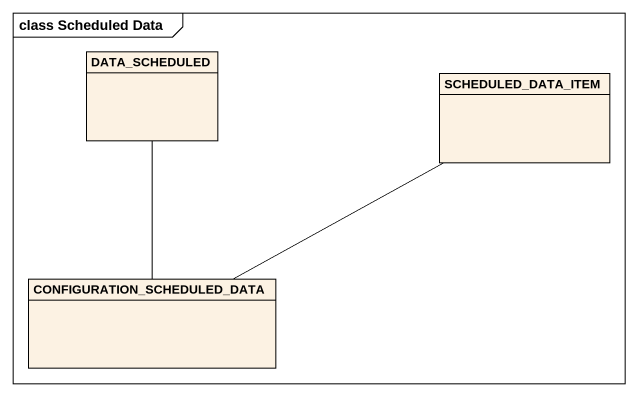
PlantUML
@startuml
mainframe class Scheduled Data
hide circle
hide empty members
class DATA_SCHEDULED
class SCHEDULED_DATA_ITEM
class CONFIGURATION_SCHEDULED_DATA
SCHEDULED_DATA_ITEM -left- CONFIGURATION_SCHEDULED_DATA
CONFIGURATION_SCHEDULED_DATA -up- DATA_SCHEDULED
@enduml
